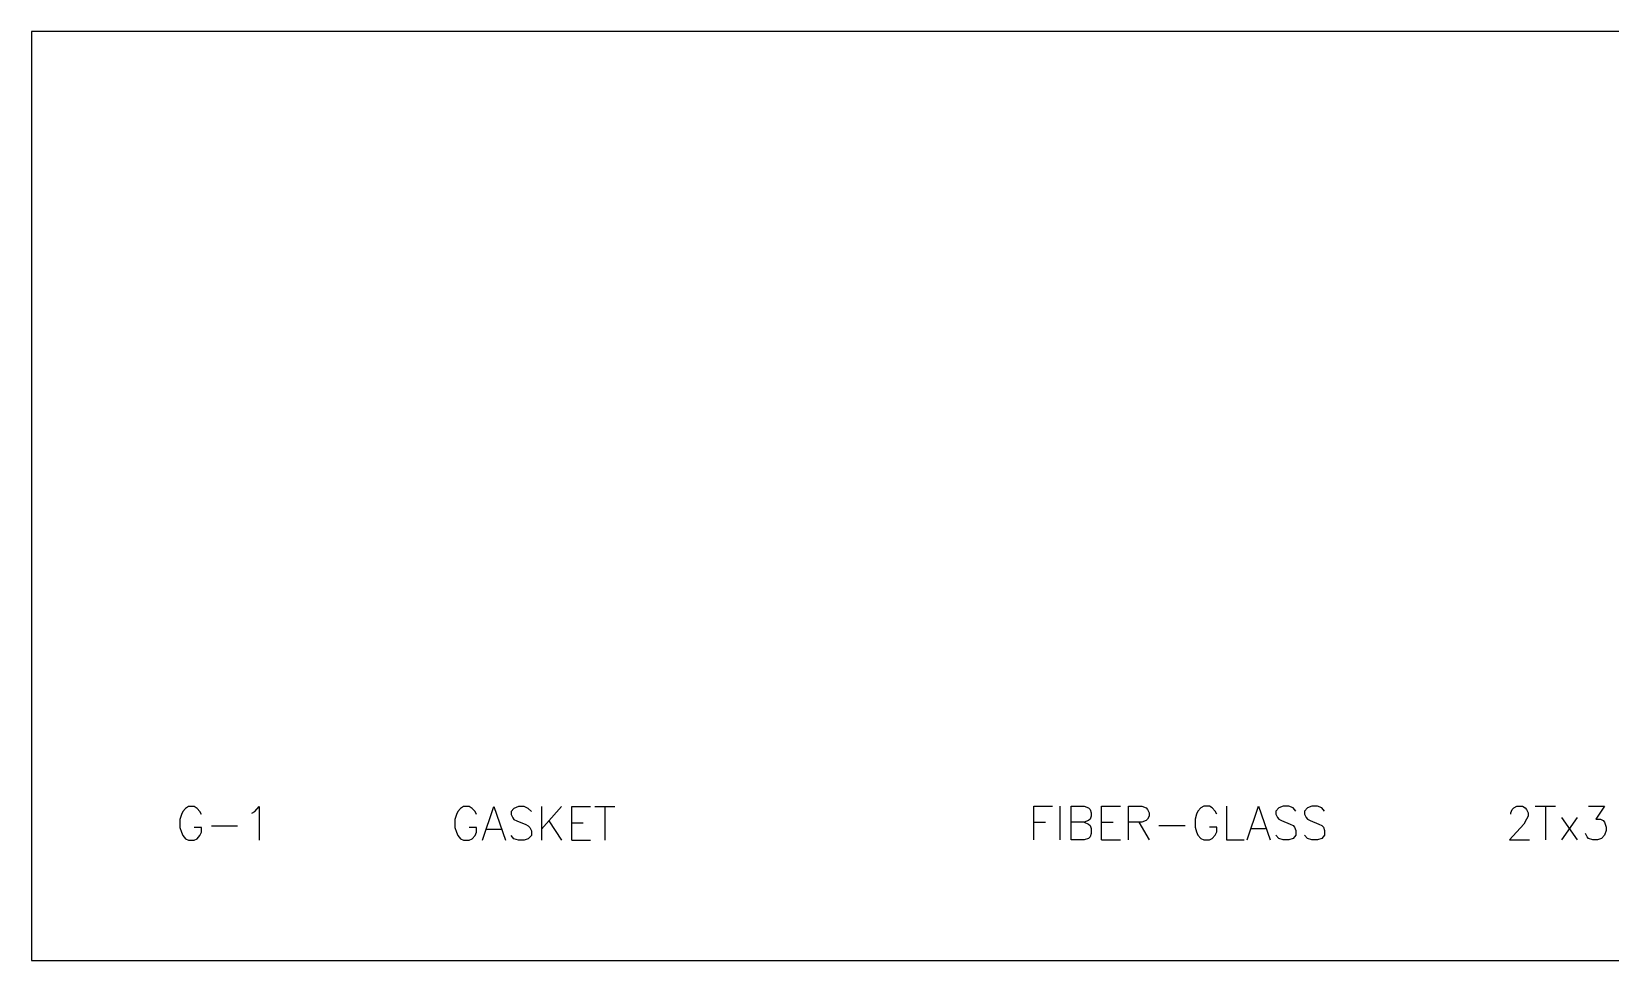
# Model space of a CAD drawing. Header units: inches. Extents: x -15980 to 45789, y -23276 to 2417.
# Drawn here: x 26880 to 30358, y -12406 to -10360 of the extents above; entities that cross this region are included whole.
import ezdxf

# ---------------------------------------------------------------- set-up
doc = ezdxf.new("R2010")
doc.units = ezdxf.units.IN
doc.header["$MEASUREMENT"] = 0
doc.layers.add('Color-7-Line_Weight-25', color=7, linetype='Continuous', lineweight=25)

# ---------------------------------------------------------------- blocks, each defined once
blk = doc.blocks.new('A$C4051302a')
blk.add_lwpolyline([(0, 0), (7225.9, 0), (7225.9, 2046.2), (0, 2046.2)], close=True)
at = {"layer": 'Color-7-Line_Weight-25', "linetype": 'Continuous'}
for p, q in [((330, 321.3), (326.7, 310.5)), ((333.4, 328), (330, 321.3)), ((339.2, 334.7), (333.4, 328)), ((345.9, 338.8), (339.2, 334.7)), ((358.4, 338.8), (345.9, 338.8)), ((365, 334.7), (358.4, 338.8)), ((370.9, 328), (365, 334.7)), ((374.2, 321.3), (370.9, 328)), ((485, 324.7), (491.7, 328)), ((491.7, 328), (501.7, 338.8)), ((501.7, 338.8), (501.7, 264.7)), ((935.9, 321.3), (932.5, 310.5)), ((939.2, 328), (935.9, 321.3)), ((945, 334.7), (939.2, 328)), ((951.7, 338.8), (945, 334.7)), ((964.2, 338.8), (951.7, 338.8)), ((970.9, 334.7), (964.2, 338.8)), ((977.5, 328), (970.9, 334.7)), ((980, 321.3), (977.5, 328)), ((993.4, 264.7), (1018.4, 338.8)), ((1018.4, 338.8), (1044.2, 264.7)), ((1062.5, 334.7), (1056.7, 328)), ((1056.7, 328), (1056.7, 321.3)), ((1056.7, 321.3), (1060, 313.8)), ((1060, 313.8), (1062.5, 310.5)), ((1072.5, 338.8), (1062.5, 334.7)), ((1085, 338.8), (1072.5, 338.8)), ((1094.2, 334.7), (1085, 338.8)), ((1100.9, 328), (1094.2, 334.7)), ((1123.4, 338.8), (1123.4, 264.7)), ((1167.5, 338.8), (1123.4, 288.8)), ((1190, 264.7), (1190, 338.8)), ((1190, 338.8), (1230.9, 338.8)), ((1240.9, 338.8), (1285, 338.8)), ((1262.5, 338.8), (1262.5, 264.7)), ((2207.5, 265.5), (2207.5, 339.7)), ((2207.5, 339.7), (2249.2, 339.7)), ((2265, 339.7), (2265, 265.5)), ((2290, 265.5), (2290, 339.7)), ((2290, 339.7), (2318.4, 339.7)), ((2318.4, 339.7), (2328.4, 336.3)), ((2328.4, 336.3), (2331.7, 332.2)), ((2331.7, 332.2), (2334.2, 325.5)), ((2334.2, 318), (2331.7, 311.3)), ((2334.2, 325.5), (2334.2, 318)), ((2356.7, 265.5), (2356.7, 339.7)), ((2356.7, 339.7), (2398.4, 339.7)), ((2416.7, 265.5), (2416.7, 339.7)), ((2416.7, 339.7), (2445.9, 339.7)), ((2445.9, 339.7), (2455, 336.3)), ((2455, 336.3), (2458.4, 332.2)), ((2458.4, 332.2), (2461.7, 325.5)), ((2461.7, 318), (2458.4, 311.3)), ((2461.7, 325.5), (2461.7, 318)), ((2565.9, 322.2), (2563.4, 311.3)), ((2569.2, 328.8), (2565.9, 322.2)), ((2575.9, 336.3), (2569.2, 328.8)), ((2582.5, 339.7), (2575.9, 336.3)), ((2595, 339.7), (2582.5, 339.7)), ((2600.9, 336.3), (2595, 339.7)), ((2607.5, 328.8), (2600.9, 336.3)), ((2610.9, 322.2), (2607.5, 328.8)), ((2632.5, 339.7), (2632.5, 265.5)), ((2677.5, 265.5), (2702.5, 339.7)), ((2702.5, 339.7), (2728.4, 265.5)), ((2747.5, 336.3), (2740.9, 328.8)), ((2740.9, 328.8), (2740.9, 322.2)), ((2740.9, 322.2), (2744.2, 314.7)), ((2744.2, 314.7), (2747.5, 311.3)), ((2756.7, 339.7), (2747.5, 336.3)), ((2769.2, 339.7), (2756.7, 339.7)), ((2779.2, 336.3), (2769.2, 339.7)), ((2785, 328.8), (2779.2, 336.3)), ((2810.9, 336.3), (2804.2, 328.8)), ((2804.2, 328.8), (2804.2, 322.2)), ((2804.2, 322.2), (2807.5, 314.7)), ((2807.5, 314.7), (2810.9, 311.3)), ((2820, 339.7), (2810.9, 336.3)), ((2832.5, 339.7), (2820, 339.7)), ((2842.5, 336.3), (2832.5, 339.7)), ((2848.4, 328.8), (2842.5, 336.3)), ((3258.4, 325.5), (3261.7, 332.2)), ((3258.4, 322.2), (3258.4, 325.5)), ((3261.7, 332.2), (3265, 336.3)), ((3265, 336.3), (3271.7, 339.7)), ((3271.7, 339.7), (3284.2, 339.7)), ((3284.2, 339.7), (3290, 336.3)), ((3290, 336.3), (3293.4, 332.2)), ((3293.4, 332.2), (3296.7, 325.5)), ((3296.7, 318), (3293.4, 311.3)), ((3296.7, 325.5), (3296.7, 318)), ((3312.5, 339.7), (3356.7, 339.7)), ((3335, 339.7), (3335, 265.5)), ((3370, 314.7), (3405, 265.5)), ((3405, 314.7), (3370, 265.5)), ((3430, 339.7), (3465, 339.7)), ((3465, 339.7), (3445.9, 311.3)), ((326.7, 310.5), (326.7, 293)), ((326.7, 293), (330, 282.2)), ((330, 282.2), (333.4, 275.5)), ((374.2, 293), (358.4, 293)), ((370.9, 275.5), (374.2, 282.2)), ((374.2, 282.2), (374.2, 293)), ((396.7, 296.3), (453.4, 296.3)), ((932.5, 310.5), (932.5, 293)), ((932.5, 293), (935.9, 282.2)), ((935.9, 282.2), (939.2, 275.5)), ((980, 293), (964.2, 293)), ((977.5, 275.5), (980, 282.2)), ((980, 282.2), (980, 293)), ((1002.5, 288.8), (1034.2, 288.8)), ((1062.5, 310.5), (1069.2, 307.2)), ((1069.2, 307.2), (1088.4, 299.7)), ((1088.4, 299.7), (1094.2, 296.3)), ((1094.2, 296.3), (1097.5, 293)), ((1097.5, 293), (1100.9, 285.5)), ((1100.9, 285.5), (1100.9, 275.5)), ((1139.2, 307.2), (1167.5, 264.7)), ((1190, 303), (1215, 303)), ((2207.5, 304.7), (2233.4, 304.7)), ((2318.4, 304.7), (2290, 304.7)), ((2328.4, 308), (2318.4, 304.7)), ((2318.4, 304.7), (2328.4, 300.5)), ((2331.7, 311.3), (2328.4, 308)), ((2328.4, 300.5), (2331.7, 297.2)), ((2331.7, 297.2), (2334.2, 290.5)), ((2334.2, 279.7), (2331.7, 272.2)), ((2334.2, 290.5), (2334.2, 279.7)), ((2356.7, 304.7), (2382.5, 304.7)), ((2445.9, 304.7), (2416.7, 304.7)), ((2439.2, 304.7), (2461.7, 265.5)), ((2455, 308), (2445.9, 304.7)), ((2458.4, 311.3), (2455, 308)), ((2483.4, 297.2), (2540.9, 297.2)), ((2563.4, 311.3), (2563.4, 293.8)), ((2563.4, 293.8), (2565.9, 283)), ((2565.9, 283), (2569.2, 276.3)), ((2610.9, 293.8), (2595, 293.8)), ((2607.5, 276.3), (2610.9, 283)), ((2610.9, 283), (2610.9, 293.8)), ((2686.7, 290.5), (2718.4, 290.5)), ((2747.5, 311.3), (2753.4, 308)), ((2753.4, 308), (2772.5, 300.5)), ((2772.5, 300.5), (2779.2, 297.2)), ((2779.2, 297.2), (2781.7, 293.8)), ((2781.7, 293.8), (2785, 286.3)), ((2785, 286.3), (2785, 276.3)), ((2810.9, 311.3), (2816.7, 308)), ((2816.7, 308), (2835.9, 300.5)), ((2835.9, 300.5), (2842.5, 297.2)), ((2842.5, 297.2), (2845.9, 293.8)), ((2845.9, 293.8), (2848.4, 286.3)), ((2848.4, 286.3), (2848.4, 276.3)), ((3287.5, 300.5), (3255.9, 265.5)), ((3293.4, 311.3), (3287.5, 300.5)), ((3426.7, 272.2), (3423.4, 279.7)), ((3445.9, 311.3), (3455.9, 311.3)), ((3455.9, 311.3), (3461.7, 308)), ((3461.7, 308), (3465, 304.7)), ((3465, 304.7), (3468.4, 293.8)), ((3468.4, 286.3), (3465, 276.3)), ((3468.4, 293.8), (3468.4, 286.3)), ((333.4, 275.5), (339.2, 268)), ((339.2, 268), (345.9, 264.7)), ((345.9, 264.7), (358.4, 264.7)), ((358.4, 264.7), (365, 268)), ((365, 268), (370.9, 275.5)), ((939.2, 275.5), (945, 268)), ((945, 268), (951.7, 264.7)), ((951.7, 264.7), (964.2, 264.7)), ((964.2, 264.7), (970.9, 268)), ((970.9, 268), (977.5, 275.5)), ((1062.5, 268), (1056.7, 275.5)), ((1072.5, 264.7), (1062.5, 268)), ((1085, 264.7), (1072.5, 264.7)), ((1094.2, 268), (1085, 264.7)), ((1100.9, 275.5), (1094.2, 268)), ((1190, 264.7), (1230.9, 264.7)), ((2318.4, 265.5), (2290, 265.5)), ((2328.4, 268.8), (2318.4, 265.5)), ((2331.7, 272.2), (2328.4, 268.8)), ((2356.7, 265.5), (2398.4, 265.5)), ((2569.2, 276.3), (2575.9, 268.8)), ((2575.9, 268.8), (2582.5, 265.5)), ((2582.5, 265.5), (2595, 265.5)), ((2595, 265.5), (2600.9, 268.8)), ((2600.9, 268.8), (2607.5, 276.3)), ((2632.5, 265.5), (2670.9, 265.5)), ((2747.5, 268.8), (2740.9, 276.3)), ((2756.7, 265.5), (2747.5, 268.8)), ((2769.2, 265.5), (2756.7, 265.5)), ((2779.2, 268.8), (2769.2, 265.5)), ((2785, 276.3), (2779.2, 268.8)), ((2810.9, 268.8), (2804.2, 276.3)), ((2820, 265.5), (2810.9, 268.8)), ((2832.5, 265.5), (2820, 265.5)), ((2842.5, 268.8), (2832.5, 265.5)), ((2848.4, 276.3), (2842.5, 268.8)), ((3255.9, 265.5), (3300, 265.5)), ((3430, 268.8), (3426.7, 272.2)), ((3439.2, 265.5), (3430, 268.8)), ((3449.2, 265.5), (3439.2, 265.5)), ((3458.4, 268.8), (3449.2, 265.5)), ((3465, 276.3), (3458.4, 268.8))]:
    blk.add_line(p, q, dxfattribs=at)

msp = doc.modelspace()

# ---------------------------------------------------------------- block references
msp.add_blockref('A$C4051302a', (26880.45, -12405.997))

doc.saveas('drawing.dxf')
